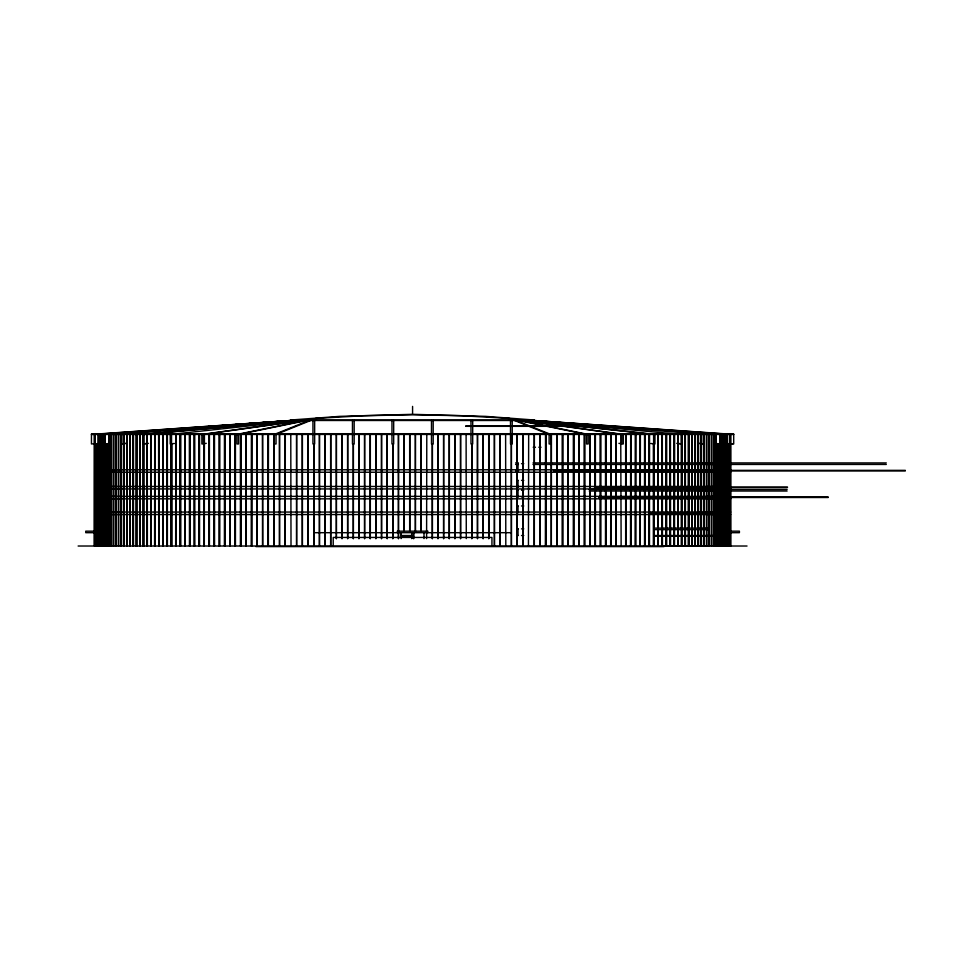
<?xml version="1.0" encoding="UTF-8"?>
<svg xmlns="http://www.w3.org/2000/svg" width="953" height="953" viewBox="0 0 953 953"><rect width="100%" height="100%" fill="white"/><g stroke="black" fill="none" stroke-linecap="round" stroke-linejoin="round"><path stroke-width="1.43" d="M275.679 433.901L308.986 420.487M310.678 420.487L276.036 434.437L276.036 443.967L274.345 443.967L274.345 434.437M301.624 420.487L201.881 434.437L201.881 443.967L206.265 443.348M305.174 420.487L236.952 434.437L236.952 443.967L238.56 443.967L238.56 434.437L306.783 420.487M174.447 443.479L170.218 443.967L170.218 434.437L299.766 420.487M303.114 420.487L203.37 434.437L203.37 443.967M142.926 434.437L142.926 443.967L145.857 443.562M142.926 443.967L148.43 443.359M294.429 420.487L120.817 434.437L120.817 443.967L125.248 443.419M120.817 443.967L126.106 443.419M104.568 434.437L104.568 443.967L109.583 443.467M99.41 443.49L94.681 443.967L94.978 434.437M95.324 443.645L91.452 443.967L91.452 434.437L290.939 420.487L534.216 420.487M147.334 434.032L295.74 420.487M296.836 420.487L144.022 434.437L144.022 443.967M291.642 420.738L294.584 420.487M264.565 422.667L267.531 422.429M276.418 421.75L282.35 421.286M289.76 420.714L293.441 420.487M105.164 434.437L292.619 420.487M129.942 432.185L132.896 431.971M143.272 431.221L146.238 431.006M156.614 430.256L159.58 430.041M169.956 429.291L172.922 429.076M183.298 428.326L186.264 428.111M195.151 427.468L199.606 427.147M208.493 426.503L214.425 426.074M221.835 425.538L227.767 425.109M235.177 424.561L241.109 424.133M248.519 423.597L254.439 423.168M261.861 422.632L267.781 422.203M275.191 421.667L281.123 421.238M288.533 420.702L291.499 420.487M130.382 432.185L133.349 431.971M143.724 431.221L146.691 431.006M157.066 430.256L160.021 430.041M170.396 429.291L173.363 429.076M183.738 428.326L186.705 428.111M195.603 427.468L200.047 427.147M208.933 426.503L213.389 426.182M222.275 425.538L226.731 425.217M235.617 424.561L240.061 424.24M248.959 423.597L253.403 423.275M262.301 422.632L266.745 422.31M275.643 421.667L281.564 421.238M288.973 420.702L291.94 420.487M94.681 434.437L291.106 420.487M315.264 418.438L363.927 415.711L412.578 414.793L461.192 415.711L509.891 418.438M412.578 414.317L339.602 416.366L290.939 420.011L534.216 420.011L485.553 416.366L412.578 414.317L412.578 406.407M465.683 426.039L611.123 426.039M465.683 426.325L611.123 426.325M91.452 433.96L733.703 433.96M91.452 434.437L733.703 434.437L733.703 443.967L730.748 443.645M618.89 443.348L623.274 443.967L623.274 434.437M676.725 443.359L682.229 443.967L682.229 434.437M699.049 443.419L704.338 443.967L699.907 443.419M720.003 443.967L720.587 434.437M732.774 443.967L725.745 443.49M533.203 447.243L535.443 447.243M538.802 447.243L541.03 447.243M515.597 462.92L518.42 462.92M533.001 462.92L886.302 462.92M517.134 463.682L518.277 463.682M521.517 463.682L523.769 463.682M515.597 464.445L518.42 464.445M533.001 464.445L886.302 464.445M95.395 469.781L730.653 469.781M515.668 470.353L518.539 470.353M553.526 470.353L905.35 470.353M515.668 470.925L518.539 470.925M553.526 470.925L905.35 470.925M95.395 472.247L730.653 472.247M517.134 480.372L518.277 480.372M521.517 480.372L523.769 480.372M95.395 486.459L730.653 486.459M517.134 487.031L518.277 487.031M594.505 487.031L787.488 487.031M594.505 487.602L787.488 487.602M95.395 488.937L730.653 488.937M589.216 489.508L787.118 489.508M517.134 490.271L518.277 490.271M521.517 490.271L523.769 490.271M589.216 491.033L787.118 491.033M95.395 496.37L730.653 496.37M517.134 496.942L518.277 496.942M521.517 496.942L523.769 496.942M598.663 496.942L828.205 496.942M598.663 497.502L828.205 497.502M95.395 498.836L730.653 498.836M517.134 505.96L518.277 505.96M521.517 505.96L523.769 505.96M95.395 512.059L730.653 512.059M517.134 512.631L518.277 512.631M650.47 512.631L723.875 512.631M650.47 513.202L723.875 513.202M95.395 514.537L730.653 514.537M655.295 528.093L708.258 528.093M517.134 528.855L518.277 528.855M521.517 528.855L523.769 528.855M655.295 529.618L708.258 529.618M95.264 531.166L85.746 531.166L85.746 532.691L95.264 532.691M729.891 531.166L739.409 531.166L739.409 532.691L729.891 532.691M313.799 532.691L511.356 532.691M412.685 535.526L401.142 535.526L401.213 532.858M517.134 535.526L518.277 535.526M521.517 535.526L523.769 535.526M653.627 535.526L727.306 535.526M401.439 536.098L411.839 536.098M653.627 536.098L727.306 536.098M663.264 545.735L707.936 546.021M78.122 546.021L747.033 546.021M255.904 546.593L664.074 546.593M534.049 420.487L733.703 434.437M533.716 420.487L730.177 434.437M532.536 420.487L720.003 434.437L719.98 546.021M531.714 420.487L535.395 420.714M543.567 421.405L548.737 421.75M556.897 422.429L560.59 422.667M530.726 420.487L704.338 434.437M530.571 420.487L533.513 420.738M528.319 420.487L681.133 434.437L681.133 443.967M526.711 420.487L654.937 434.437L654.937 443.967L650.708 443.479M525.389 420.487L653.615 434.437L653.603 546.021M715.572 443.467L720.587 443.967M679.298 443.562L682.229 443.967M523.531 420.487L620.343 434.032M522.041 420.487L621.785 434.437L621.785 443.967M519.981 420.487L588.204 434.437L588.204 443.967L586.595 443.967L586.595 434.437L518.372 420.487M516.169 420.487L549.476 433.901M514.477 420.487L549.119 434.437L549.119 443.967L550.81 443.967L550.81 434.437M730.748 546.021L730.748 433.698L94.407 433.698L94.407 546.021L94.49 433.698M730.439 433.698L730.451 546.021M730.189 433.698L730.201 546.021M729.974 433.698L730.069 546.021M729.605 433.698L729.593 546.021M729.557 433.698L729.533 546.021M729.081 444.038L729.057 546.021M728.878 444.038L728.854 546.021M728.414 444.038L728.39 546.021M728.032 444.038L728.056 546.021M727.091 433.698L727.056 546.021M725.972 433.698L725.936 546.021M725.507 433.698L725.471 546.021M724.661 433.698L724.709 546.021M724.244 433.698L724.244 546.021M724.197 433.698L724.197 546.021M723.244 433.698L723.303 546.021M721.683 433.698L721.743 546.021M721.23 433.698L721.29 546.021M720.039 433.698L720.039 546.021M719.586 444.038L719.527 546.021M718.193 444.038L718.133 546.021M717.752 444.038L717.68 546.021M716.144 433.698L716.215 546.021M715.703 433.698L715.763 546.021M714.083 433.698L714.083 546.021M714.011 433.698L714.011 546.021M713.642 433.698L713.571 546.021M711.82 433.698L711.748 546.021M711.379 433.698L711.307 546.021M709.413 433.698L709.33 546.021M706.876 433.698L706.792 546.021M706.364 433.698L706.459 546.021M703.481 434.437L703.481 443.967M700.991 433.698L700.991 546.021M700.896 433.698L700.896 546.021M698.466 433.698L698.466 546.021M698.37 433.698L698.37 546.021M698.061 433.698L698.061 546.021M697.965 433.698L697.965 546.021M695.404 433.698L695.297 546.021M695.011 433.698L694.904 546.021M692.212 433.698L692.104 546.021M691.711 433.698L691.83 546.021M688.519 433.698L688.519 546.021M688.411 433.698L688.411 546.021M685.35 433.698L685.469 546.021M685.088 433.698L684.981 546.021M681.919 433.698L681.8 546.021M681.55 444.038L681.55 546.021M681.431 444.038L681.431 546.021M678.25 433.698L678.25 546.021M678.119 433.698L678.119 546.021M677.881 433.698L677.762 546.021M674.105 433.698L673.974 546.021M670.435 433.698L670.567 546.021M670.221 433.698L670.221 546.021M670.09 433.698L670.09 546.021M666.552 433.698L666.552 546.021M666.421 433.698L666.421 546.021M666.218 433.698L666.087 546.021M662.311 433.698L662.442 546.021M662.121 433.698L662.121 546.021M661.978 433.698L661.978 546.021M658.225 433.698L658.225 546.021M657.915 433.698L658.082 546.021M657.773 433.698L657.773 546.021M653.77 444.038L653.913 546.021M653.46 444.038L653.46 546.021M649.493 433.698L649.493 546.021M649.35 433.698L649.196 546.021M649.053 433.698L649.053 546.021M644.99 433.698L644.836 546.021M644.705 433.698L644.705 546.021M644.55 433.698L644.55 546.021M640.392 433.698L640.237 546.021M640.106 433.698L640.106 546.021M639.951 433.698L639.951 546.021M635.699 433.698L635.699 546.021M635.544 433.698L635.544 546.021M635.437 433.698L635.27 546.021M630.922 433.698L630.922 546.021M630.767 433.698L630.767 546.021M630.672 433.698L630.505 546.021M626.073 433.698L626.073 546.021M625.823 433.698L625.907 546.021M625.656 433.698L625.656 546.021M621.13 546.021L620.737 433.698M616.126 433.698L616.126 546.021M615.96 433.698L615.9 546.021M615.733 433.698L615.733 546.021M611.04 433.698L611.04 546.021M610.873 546.021L610.873 433.698L610.659 546.021M605.894 433.698L605.894 546.021M605.727 433.698L605.691 546.021M605.512 433.698L605.512 546.021M600.676 433.698L600.676 546.021M600.509 433.698L600.485 546.021M600.307 433.698L600.307 546.021M595.399 433.698L595.399 546.021M595.22 433.698L595.232 546.021M595.041 433.698L595.041 546.021M590.074 433.698L590.074 546.021M589.895 433.698L589.895 546.021M589.716 433.698L589.716 546.021M584.677 433.698L584.677 546.021M584.499 433.698L584.523 546.021M584.344 433.698L584.344 546.021M579.102 433.698L579.245 546.021M578.912 433.698L579.067 546.021M573.754 433.698L573.754 546.021M573.623 433.698L573.575 546.021M573.444 433.698L573.444 546.021M568.238 433.698L568.238 546.021M568.048 433.698L568.107 546.021M567.928 433.698L567.928 546.021M562.663 433.698L562.663 546.021M562.556 546.021L562.484 433.698L562.365 546.021M557.064 433.698L557.064 546.021M556.969 433.698L556.874 546.021M556.778 433.698L556.778 546.021M551.43 433.698L551.346 546.021M551.156 433.698L551.239 546.021M545.771 546.021L545.771 433.698L545.581 546.021M545.509 433.698L545.509 546.021M540.089 433.698L540.029 546.021M539.898 433.698L539.839 546.021M534.383 433.698L534.335 546.021M534.192 433.698L534.145 546.021M528.665 433.698L528.438 546.021M522.935 433.698L522.911 546.021M522.744 433.698L522.721 546.021M517.765 463.682L517.765 470.353M517.765 480.372L517.765 487.031M517.765 490.271L517.765 496.942M517.765 505.96L517.765 512.631M517.765 528.855L517.765 535.526M517.55 463.682L517.55 470.353M517.55 480.372L517.55 487.031M517.55 490.271L517.55 496.942M517.55 505.96L517.55 512.631M517.55 528.855L517.55 535.526M517.193 433.698L517.181 546.021M516.991 433.698L517.002 546.021M512.214 420.487L512.214 443.967L510.498 443.967L510.498 420.487M511.451 433.698L511.451 546.021M511.261 433.698L511.356 546.021M505.614 433.698L505.805 546.021M500.158 433.698L500.158 546.021M499.968 433.698L499.968 546.021M494.524 433.698L494.524 546.021M494.333 433.698L494.333 546.021M491.939 546.021L491.939 537.444L333.216 537.444L333.216 546.021M488.877 433.698L488.877 538.624M488.686 433.698L488.686 538.624M483.231 433.698L483.231 538.624M483.04 433.698L483.04 538.624M477.584 433.698L477.584 538.624M477.393 433.698L477.393 538.624M472.7 420.487L472.7 443.967L470.985 443.967L470.985 420.487M471.938 444.038L471.938 538.624M471.747 444.038L471.747 538.624M466.1 433.698L466.291 538.624M460.656 433.698L460.656 538.624M460.466 433.698L460.466 538.624M455.01 433.698L455.01 538.624M454.819 433.698L454.819 538.624M449.363 433.698L449.363 538.624M449.173 433.698L449.173 538.624M443.717 433.698L443.717 538.624M443.526 433.698L443.526 538.624M438.07 433.698L438.07 538.624M437.88 433.698L437.88 538.624M433.186 420.487L433.186 443.967L431.483 443.967L431.483 420.487M432.424 444.038L432.424 538.624M432.233 444.038L432.233 538.624M427.814 532.691L427.814 531.166L397.341 531.166L397.341 532.691M426.789 433.698L426.599 538.624M424.002 532.691L424.002 538.612M421.143 433.698L421.143 531.202M420.952 433.698L420.952 531.202M415.496 433.698L415.496 531.202M415.305 433.698L415.305 531.202M413.781 532.751L413.781 538.648M413.435 532.644L413.435 538.588M412.006 535.574L412.006 538.362M411.72 532.644L411.72 538.671M409.85 433.698L409.85 531.202M409.659 433.698L409.659 531.202M404.203 433.698L404.203 531.202M404.012 433.698L404.012 531.202M401.153 532.691L401.153 538.612M398.557 433.698L398.557 538.624M398.366 433.698L398.366 538.624M393.684 420.487L393.684 443.967L391.969 443.967L391.969 420.487M392.922 444.038L392.922 538.624M392.731 444.038L392.731 538.624M387.275 433.698L387.275 538.624M387.085 433.698L387.085 538.624M381.629 433.698L381.629 538.624M381.438 433.698L381.438 538.624M375.982 433.698L375.982 538.624M375.792 433.698L375.792 538.624M370.336 433.698L370.336 538.624M370.145 433.698L370.145 538.624M364.689 433.698L364.689 538.624M364.499 433.698L364.499 538.624M359.055 433.698L359.055 538.624M358.864 433.698L358.864 538.624M354.171 420.487L354.171 443.967L352.455 443.967L352.455 420.487M353.408 444.038L353.408 538.624M353.218 444.038L353.218 538.624M347.762 433.698L347.762 538.624M347.571 433.698L347.571 538.624M342.115 433.698L342.115 538.624M341.924 433.698L341.924 538.624M336.469 433.698L336.469 538.624M336.278 433.698L336.278 538.624M330.822 433.698L330.822 546.021M330.631 433.698L330.631 546.021M325.187 433.698L325.187 546.021M324.997 433.698L324.997 546.021M319.541 433.698L319.541 546.021M319.35 433.698L319.35 546.021M314.657 420.487L314.657 443.967L312.941 443.967L312.941 420.487M313.894 444.038L313.894 546.021M313.799 444.038L313.799 546.021M308.164 433.698L308.153 546.021M307.962 433.698L307.974 546.021M302.411 433.698L302.435 546.021M302.22 433.698L302.244 546.021M296.681 433.698L296.717 546.021M296.526 433.698L296.49 546.021M291.01 546.021L290.772 433.698M285.316 433.698L285.257 546.021M285.126 433.698L285.066 546.021M279.574 433.698L279.646 546.021M279.455 433.698L279.384 546.021M273.999 433.698L273.999 546.021M273.916 433.698L273.725 546.021M268.377 546.021L268.377 433.698L268.186 546.021M268.091 433.698L268.091 546.021M262.599 433.698L262.79 546.021M262.492 433.698L262.492 546.021M257.227 433.698L257.107 546.021M256.929 433.698L256.929 546.021M251.711 546.021L251.711 433.698L251.532 546.021M251.401 433.698L251.401 546.021M246.243 433.698L246.243 546.021M246.088 433.698L246.065 546.021M245.91 433.698L245.91 546.021M240.811 433.698L240.811 546.021M240.656 433.698L240.632 546.021M240.478 433.698L240.478 546.021M235.439 433.698L235.439 546.021M235.26 433.698L235.26 546.021M235.081 433.698L235.081 546.021M230.114 433.698L230.114 546.021M229.923 433.698L229.935 546.021M229.756 433.698L229.756 546.021M224.848 433.698L224.848 546.021M224.67 433.698L224.646 546.021M224.479 433.698L224.479 546.021M219.643 433.698L219.643 546.021M219.464 433.698L219.428 546.021M219.261 433.698L219.261 546.021M214.496 433.698L214.496 546.021M214.282 433.698L214.33 546.021M214.115 433.698L214.115 546.021M209.422 433.698L209.422 546.021M209.195 433.698L209.255 546.021M209.029 433.698L209.029 546.021M204.418 433.698L204.323 546.021M204.18 433.698L204.18 546.021M204.025 433.698L204.025 546.021M199.499 433.698L199.499 546.021M199.332 433.698L199.332 546.021M199.248 433.698L199.082 546.021M194.65 433.698L194.65 546.021M194.388 433.698L194.483 546.021M194.233 433.698L194.233 546.021M189.885 433.698L189.885 546.021M189.611 433.698L189.73 546.021M189.456 433.698L189.456 546.021M185.204 433.698L185.204 546.021M185.049 433.698L185.049 546.021M184.918 433.698L184.918 546.021M184.763 433.698L184.763 546.021M180.605 433.698L180.605 546.021M180.451 433.698L180.451 546.021M180.32 433.698L180.32 546.021M180.165 433.698L180.165 546.021M176.102 433.698L176.102 546.021M175.96 433.698L175.96 546.021M175.805 433.698L175.662 546.021M171.695 444.038L171.695 546.021M171.54 434.437L171.552 546.021M171.385 444.038L171.385 546.021M171.242 444.038L171.242 546.021M167.383 433.698L167.383 546.021M167.24 433.698L167.24 546.021M167.073 433.698L166.93 546.021M163.177 433.698L163.177 546.021M163.034 433.698L163.034 546.021M162.844 433.698L162.844 546.021M162.713 433.698L162.713 546.021M159.068 433.698L159.068 546.021M158.937 433.698L158.937 546.021M158.603 433.698L158.734 546.021M154.72 433.698L154.589 546.021M151.05 433.698L151.182 546.021M150.824 433.698L150.824 546.021M150.693 433.698L150.693 546.021M147.274 433.698L147.393 546.021M146.905 433.698L147.036 546.021M143.724 444.038L143.724 546.021M143.605 444.038L143.605 546.021M143.355 433.698L143.355 546.021M143.236 433.698L143.236 546.021M139.805 433.698L139.805 546.021M139.686 433.698L139.686 546.021M136.362 433.698L136.362 546.021M136.255 433.698L136.255 546.021M133.444 433.698L133.444 546.021M133.337 433.698L133.337 546.021M130.251 433.698L130.251 546.021M130.144 433.698L130.144 546.021M129.858 433.698L129.858 546.021M129.751 433.698L129.751 546.021M127.094 433.698L127.19 546.021M126.785 433.698L126.689 546.021M123.842 433.698L123.842 546.021M123.747 433.698L123.747 546.021M121.674 434.437L121.674 443.967M121.46 433.698L121.46 546.021M121.365 433.698L121.365 546.021M121.043 433.698L121.043 546.021M120.948 433.698L120.948 546.021M118.791 433.698L118.696 546.021M118.279 433.698L118.363 546.021M116.254 433.698L116.171 546.021M115.742 433.698L115.825 546.021M113.848 433.698L113.776 546.021M113.419 433.698L113.336 546.021M111.513 433.698L111.584 546.021M109.392 433.698L109.464 546.021M108.94 433.698L109.011 546.021M107.403 444.038L107.475 546.021M107.022 444.038L106.962 546.021M105.628 444.038L105.569 546.021M103.925 433.698L103.877 546.021M103.412 433.698L103.472 546.021M102.316 433.698L102.364 546.021M101.864 433.698L101.911 546.021M100.958 433.698L100.911 546.021M100.446 433.698L100.494 546.021M99.648 433.698L99.684 546.021M98.528 433.698L98.564 546.021M98.099 433.698L98.064 546.021M97.599 444.038L97.563 546.021M97.123 444.038L97.099 546.021M96.765 444.038L96.741 546.021M96.301 444.038L96.277 546.021M96.098 444.038L96.074 546.021M95.55 444.038L95.622 546.021M95.097 444.038L95.181 546.021M94.716 433.698L94.704 546.021M727.592 546.021L727.592 444.038L727.568 546.021M726.627 546.021L726.627 433.698L726.591 546.021M722.839 546.021L722.839 433.698L722.791 546.021M708.984 546.021L708.984 433.698L708.901 546.021M704.207 546.021L704.207 433.698L704.112 546.021M703.79 546.021L703.79 444.038L703.695 546.021M701.408 546.021L701.408 433.698L701.313 546.021M688.9 546.021L688.9 433.698L688.793 546.021M674.462 546.021L674.462 433.698L674.331 546.021M155.065 546.021L155.065 433.698L154.934 546.021M140.174 546.021L140.174 433.698L140.067 546.021M136.744 546.021L136.744 433.698L136.636 546.021M133.051 546.021L133.051 433.698L132.943 546.021M124.259 546.021L124.259 433.698L124.164 546.021M111.144 546.021L111.144 433.698L111.072 546.021M105.175 546.021L105.175 433.698L105.116 546.021M99.219 546.021L99.219 433.698L99.183 546.021"/></g></svg>
